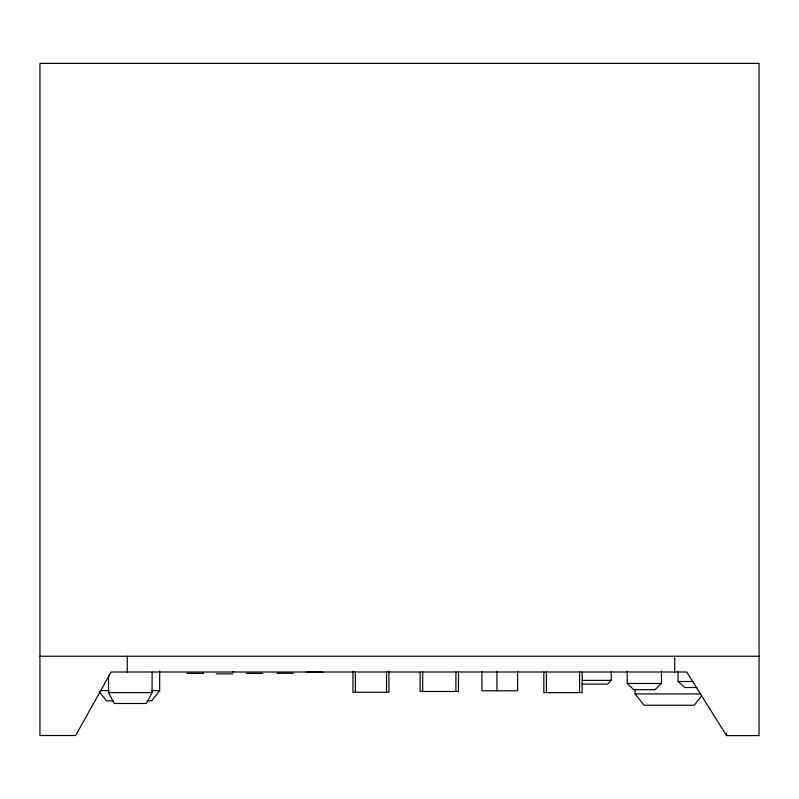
<?xml version="1.0" encoding="UTF-8"?>
<svg xmlns="http://www.w3.org/2000/svg" width="799" height="799" viewBox="0 0 799 799"><rect width="100%" height="100%" fill="white"/><g stroke="black" fill="none" stroke-linecap="round" stroke-linejoin="round"><path stroke-width="1.2" d="M152.1 672.079L152.09 692.623L146.397 703.47L114.257 703.47L108.554 692.623L108.554 675.704M159.68 671.02L159.68 690.656L151.66 700.833L147.136 700.833M701.672 695.819L694.241 705.237L644.034 705.237L635.135 693.932L635.125 689.088M611.245 671.979L611.245 680.368L607.55 684.104L581.982 684.104M661.482 671.09L661.482 683.455L655.03 689.677L633.667 689.677L627.225 683.455L627.225 671.09M39.95 656.239L759.05 656.239M232.729 671.719L233.837 671.719M306.407 672.209L322.926 672.209M202.477 672.798L203.585 672.798M276.844 673.287L293.363 673.287M186.786 673.387L203.296 673.387M246.152 673.387L262.661 673.387M216.239 673.877L232.749 673.877M582.661 680.368L611.245 680.368M678.081 671.949L678.081 681.497L692.993 681.497M627.225 683.455L661.482 683.455M696.988 687.5L684.943 687.5L678.081 681.497M100.534 690.656L109.123 690.656M151.271 690.656L159.68 690.656M108.554 692.623L152.09 692.623M635.125 693.932L700.823 693.932M113.108 700.833L106.477 700.833L99.186 691.584M726.551 735.609L759.05 735.609L759.05 63.391L39.95 63.391L39.95 735.509L75.665 735.509L111.101 672.009L686.721 672.009L726.551 735.609L726.551 733.312M674.706 656.239L674.706 672.009M582.151 672.089L582.151 692.653L543.819 692.653L543.819 672.089M579.585 671.879L579.585 692.653M546.386 671.879L546.386 692.653M517.602 671.559L517.602 690.785L481.937 690.785L481.937 671.38M496.938 671.559L496.938 690.785M458.466 672.099L458.466 691.475L420.134 691.475L420.134 672.099M455.899 672.059L455.899 691.475M422.701 672.059L422.701 691.475M388.933 671.14L388.933 692.264L352.958 692.264L352.958 671.14M386.526 671.719L386.526 692.264M355.365 671.719L355.365 692.264M127.251 656.239L127.251 672.009"/></g></svg>
